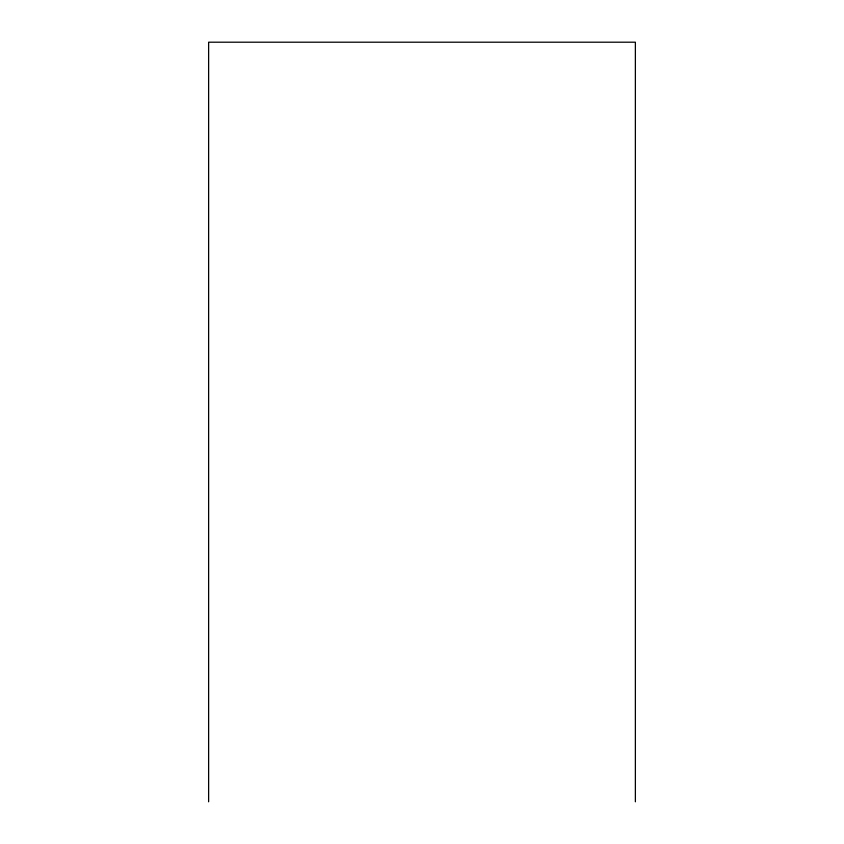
<?xml version="1.0" encoding="UTF-8"?>
<svg xmlns="http://www.w3.org/2000/svg" width="844" height="844" viewBox="0 0 844 844"><rect width="100%" height="100%" fill="white"/><g stroke="black" fill="none" stroke-linecap="round" stroke-linejoin="round"><path stroke-width="1.27" d="M635.374 801.8L635.374 42.2L208.626 42.2L208.626 801.8"/></g></svg>
